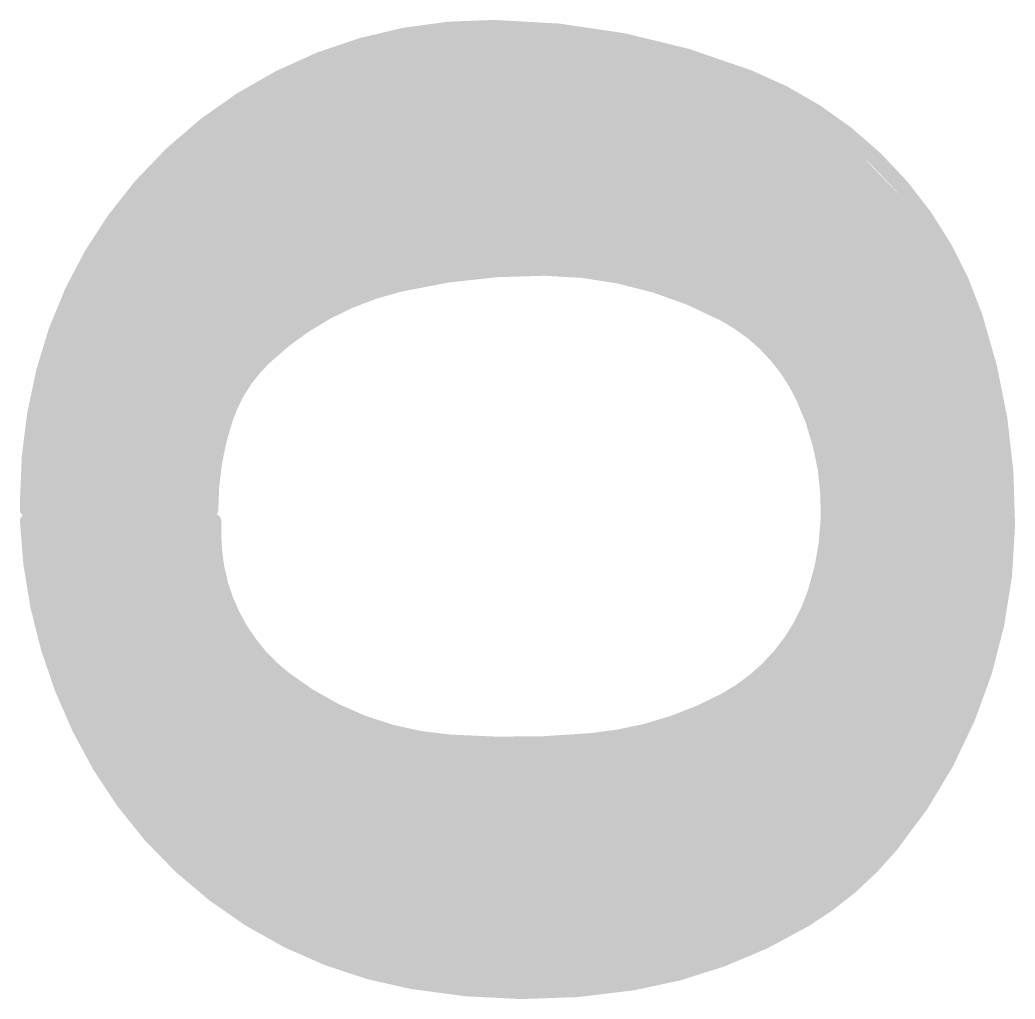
# Model space of a CAD drawing. Extents: x -1.3 to 26.8, y -12.7 to 30.6.
# Drawn here: x 9.82 to 11.539, y 20.186 to 21.877 of the extents above; entities that cross this region are included whole.
import ezdxf

# ---------------------------------------------------------------- set-up
doc = ezdxf.new("R2010")
doc.units = 0
doc.layers.add('21', color=41, linetype='CONTINUOUS')

msp = doc.modelspace()

# ---------------------------------------------------------------- linework, layer by layer
at = {"layer": '21'}
for points, const_width in [([(10.6375, 21.8643, 0.2195), (10.0279, 21.59)], 0.0254), ([(11.0795, 21.778, 0.092), (10.6375, 21.8643)], 0.0254), ([(10.6376, 21.8706, 1), (10.6374, 21.858)], 0.0127), ([(10.6374, 21.858, 1), (10.6376, 21.8706)], 0.0127), ([(10.6409, 21.8554, 1), (10.6393, 21.8428)], 0.0127), ([(10.6409, 21.8428, 1), (10.6393, 21.8554)], 0.0127), ([(10.6003, 21.8504, 1), (10.6003, 21.8377)], 0.0127), ([(10.6824, 21.8377, 1), (10.6824, 21.8504)], 0.0127), ([(10.416, 21.825, 1), (10.416, 21.8122)], 0.0127), ([(10.4208, 21.8274, 1), (10.4224, 21.8148)], 0.0127), ([(10.4242, 21.8153, 1), (10.419, 21.8269)], 0.0127), ([(10.8526, 21.8298, 1), (10.8492, 21.8176)], 0.0127), ([(10.8501, 21.8174, 1), (10.8517, 21.83)], 0.0127), ([(10.8692, 21.8122, 1), (10.8692, 21.825)], 0.0127), ([(10.359, 21.7996, 1), (10.359, 21.7869)], 0.0127), ([(10.9604, 21.7869, 1), (10.9604, 21.7996)], 0.0127), ([(11.4706, 21.3639, 0.2224), (11.0795, 21.778)], 0.0254), ([(11.0818, 21.7839, 1), (11.0772, 21.7721)], 0.0127), ([(11.0772, 21.7721, 1), (11.0818, 21.7839)], 0.0127), ([(10.3019, 21.7742, 1), (10.3019, 21.7614)], 0.0127), ([(11.0517, 21.7614, 1), (11.0517, 21.7742)], 0.0127), ([(10.2449, 21.7488, 1), (10.2449, 21.736)], 0.0127), ([(11.1007, 21.7605, 1), (11.0939, 21.7497)], 0.0127), ([(11.0956, 21.749, 1), (11.099, 21.7612)], 0.0127), ([(11.1175, 21.736, 1), (11.1175, 21.7488)], 0.0127), ([(10.1879, 21.7234, 1), (10.1879, 21.7107)], 0.0127), ([(10.1853, 21.7228, 1), (10.1905, 21.7112)], 0.0127), ([(10.192, 21.7122, 1), (10.1838, 21.7218)], 0.0127), ([(11.158, 21.7107, 1), (11.158, 21.7234)], 0.0127), ([(10.1584, 21.698, 1), (10.1584, 21.6852)], 0.0127), ([(11.1984, 21.6852, 1), (11.1984, 21.698)], 0.0127), ([(11.2314, 21.6782, 1), (11.2222, 21.6694)], 0.0127), ([(10.1288, 21.6726, 1), (10.1288, 21.6598)], 0.0127), ([(11.2234, 21.6684, 1), (11.2302, 21.6792)], 0.0127), ([(11.2341, 21.6598, 1), (11.2341, 21.6726)], 0.0127), ([(10.0993, 21.6472, 1), (10.0993, 21.6345)], 0.0127), ([(11.2584, 21.6345, 1), (11.2584, 21.6472)], 0.0127), ([(10.0568, 21.6126, 1), (10.065, 21.603)], 0.0127), ([(10.0661, 21.6042, 1), (10.0557, 21.6114)], 0.0127), ([(10.0697, 21.6218, 1), (10.0697, 21.609)], 0.0127), ([(11.2827, 21.609, 1), (11.2827, 21.6218)], 0.0127), ([(10.0279, 21.59, 0.1172), (9.8603, 21.27)], 0.0254), ([(10.0231, 21.5942, 1), (10.0327, 21.5858)], 0.0127), ([(10.0327, 21.5858, 1), (10.0231, 21.5942)], 0.0127), ([(10.0486, 21.5964, 1), (10.0486, 21.5836)], 0.0127), ([(11.307, 21.5836, 1), (11.307, 21.5964)], 0.0127), ([(10.031, 21.571, 1), (10.031, 21.5583)], 0.0127), ([(11.3313, 21.5583, 1), (11.3313, 21.571)], 0.0127), ([(11.3463, 21.5581, 1), (11.3359, 21.5507)], 0.0127), ([(10.0134, 21.5456, 1), (10.0134, 21.5328)], 0.0127), ([(11.3365, 21.55, 1), (11.3457, 21.5588)], 0.0127), ([(11.3518, 21.5328, 1), (11.3518, 21.5456)], 0.0127), ([(9.9958, 21.5202, 1), (9.9958, 21.5074)], 0.0127), ([(11.3697, 21.5074, 1), (11.3697, 21.5202)], 0.0127), ([(9.9783, 21.4948, 1), (9.9783, 21.4821)], 0.0127), ([(11.3876, 21.4821, 1), (11.3876, 21.4948)], 0.0127), ([(9.9607, 21.4694, 1), (9.9607, 21.4566)], 0.0127), ([(10.6477, 21.4669, 1), (10.6477, 21.4541)], 0.0127), ([(10.6485, 21.4542, 1), (10.6469, 21.4668)], 0.0127), ([(10.794, 21.4667, 1), (10.791, 21.4543)], 0.0127), ([(10.7925, 21.4541, 1), (10.7925, 21.4669)], 0.0127), ([(11.4055, 21.4566, 1), (11.4055, 21.4694)], 0.0127), ([(9.9431, 21.444, 1), (9.9431, 21.4312)], 0.0127), ([(10.4513, 21.4414, 1), (10.4529, 21.4288)], 0.0127), ([(10.4548, 21.4293, 1), (10.4494, 21.4409)], 0.0127), ([(10.7264, 21.4478, 0.0602), (10.475, 21.4198)], 0.0254), ([(10.4714, 21.4312, 1), (10.4714, 21.444)], 0.0127), ([(11.0363, 21.369, 0.1204), (10.7264, 21.4478)], 0.0254), ([(10.7265, 21.4541, 1), (10.7263, 21.4415)], 0.0127), ([(10.7263, 21.4415, 1), (10.7265, 21.4541)], 0.0127), ([(10.8871, 21.444, 1), (10.8871, 21.4312)], 0.0127), ([(11.4258, 21.4448, 1), (11.4138, 21.4406)], 0.0127), ([(11.4146, 21.439, 1), (11.425, 21.4464)], 0.0127), ([(11.4215, 21.4312, 1), (11.4215, 21.444)], 0.0127), ([(10.475, 21.4198, 0.1342), (10.2413, 21.2928)], 0.0254), ([(10.4735, 21.426, 1), (10.4765, 21.4136)], 0.0127), ([(10.4765, 21.4136, 1), (10.4735, 21.426)], 0.0127), ([(10.9525, 21.4282, 1), (10.9473, 21.4166)], 0.0127), ([(10.9484, 21.4162, 1), (10.9514, 21.4286)], 0.0127), ([(9.9186, 21.4133, 1), (9.929, 21.4061)], 0.0127), ([(9.9298, 21.4076, 1), (9.9178, 21.4118)], 0.0127), ([(9.9255, 21.4186, 1), (9.9255, 21.4059)], 0.0127), ([(10.4025, 21.4059, 1), (10.4025, 21.4186)], 0.0127), ([(10.9726, 21.4186, 1), (10.9726, 21.4059)], 0.0127), ([(11.4302, 21.4059, 1), (11.4302, 21.4186)], 0.0127), ([(9.9159, 21.3932, 1), (9.9159, 21.3804)], 0.0127), ([(10.3475, 21.3804, 1), (10.3475, 21.3932)], 0.0127), ([(11.0292, 21.3932, 1), (11.0292, 21.3804)], 0.0127), ([(11.4389, 21.3804, 1), (11.4389, 21.3932)], 0.0127), ([(11.1735, 21.2242, 0.1633), (11.0363, 21.369)], 0.0254), ([(11.0393, 21.3746, 1), (11.0333, 21.3634)], 0.0127), ([(11.0333, 21.3634, 1), (11.0393, 21.3746)], 0.0127), ([(11.0791, 21.3708, 1), (11.0697, 21.3622)], 0.0127), ([(11.0718, 21.3607, 1), (11.077, 21.3723)], 0.0127), ([(11.5265, 21.0033, 0.083), (11.4706, 21.3639)], 0.0254), ([(11.4766, 21.3659, 1), (11.4646, 21.3619)], 0.0127), ([(9.9072, 21.3678, 1), (9.9072, 21.355)], 0.0127), ([(10.2843, 21.3647, 1), (10.2897, 21.3531)], 0.0127), ([(10.2916, 21.3545, 1), (10.2824, 21.3633)], 0.0127), ([(10.2924, 21.355, 1), (10.2924, 21.3678)], 0.0127), ([(11.079, 21.3678, 1), (11.079, 21.355)], 0.0127), ([(11.4476, 21.355, 1), (11.4476, 21.3678)], 0.0127), ([(11.4646, 21.3619, 1), (11.4766, 21.3659)], 0.0127), ([(9.8985, 21.3424, 1), (9.8985, 21.3297)], 0.0127), ([(10.2648, 21.3297, 1), (10.2648, 21.3424)], 0.0127), ([(11.1021, 21.3424, 1), (11.1021, 21.3297)], 0.0127), ([(11.4563, 21.3297, 1), (11.4563, 21.3424)], 0.0127), ([(9.8897, 21.317, 1), (9.8897, 21.3042)], 0.0127), ([(10.2402, 21.3042, 1), (10.2402, 21.317)], 0.0127), ([(11.1252, 21.317, 1), (11.1252, 21.3042)], 0.0127), ([(11.465, 21.3042, 1), (11.465, 21.317)], 0.0127), ([(9.881, 21.2916, 1), (9.881, 21.2788)], 0.0127), ([(10.2413, 21.2928, 0.1209), (10.1752, 21.1887)], 0.0254), ([(10.2155, 21.2788, 1), (10.2155, 21.2916)], 0.0127), ([(10.2369, 21.2974, 1), (10.2457, 21.2882)], 0.0127), ([(10.2457, 21.2882, 1), (10.2369, 21.2974)], 0.0127), ([(11.1483, 21.2916, 1), (11.1483, 21.2788)], 0.0127), ([(11.4737, 21.2788, 1), (11.4737, 21.2916)], 0.0127), ([(9.8603, 21.27, 0.0624), (9.8323, 21.0464)], 0.0254), ([(9.8541, 21.2716, 1), (9.8665, 21.2684)], 0.0127), ([(9.8665, 21.2684, 1), (9.8541, 21.2716)], 0.0127), ([(10.1986, 21.2769, 1), (10.2078, 21.2681)], 0.0127), ([(10.2088, 21.2695, 1), (10.1976, 21.2755)], 0.0127), ([(9.8742, 21.2463, 1), (9.8616, 21.2479)], 0.0127), ([(9.8723, 21.2662, 1), (9.8723, 21.2535)], 0.0127), ([(10.1964, 21.2535, 1), (10.1964, 21.2662)], 0.0127), ([(11.1714, 21.2662, 1), (11.1714, 21.2535)], 0.0127), ([(11.182, 21.2567, 1), (11.17, 21.2527)], 0.0127), ([(11.1713, 21.2504, 1), (11.1807, 21.259)], 0.0127), ([(11.4896, 21.2579, 1), (11.477, 21.2567)], 0.0127), ([(11.4773, 21.2552, 1), (11.4893, 21.2594)], 0.0127), ([(11.4824, 21.2535, 1), (11.4824, 21.2662)], 0.0127), ([(9.8663, 21.2408, 1), (9.8663, 21.228)], 0.0127), ([(9.8619, 21.2492, 1), (9.8739, 21.245)], 0.0127), ([(10.1827, 21.228, 1), (10.1827, 21.2408)], 0.0127), ([(11.1829, 21.2408, 1), (11.1829, 21.228)], 0.0127), ([(11.4856, 21.228, 1), (11.4856, 21.2408)], 0.0127), ([(9.8631, 21.2154, 1), (9.8631, 21.2026)], 0.0127), ([(10.169, 21.2026, 1), (10.169, 21.2154)], 0.0127), ([(11.1938, 20.889, 0.1897), (11.1735, 21.2242)], 0.0254), ([(11.1793, 21.2269, 1), (11.1677, 21.2215)], 0.0127), ([(11.1677, 21.2215, 1), (11.1793, 21.2269)], 0.0127), ([(11.1915, 21.2154, 1), (11.1915, 21.2026)], 0.0127), ([(11.4882, 21.2026, 1), (11.4882, 21.2154)], 0.0127), ([(9.8599, 21.19, 1), (9.8599, 21.1773)], 0.0127), ([(10.1752, 21.1887, 0.0828), (10.1498, 21.0312)], 0.0254), ([(10.1553, 21.1773, 1), (10.1553, 21.19)], 0.0127), ([(10.1692, 21.1907, 1), (10.1812, 21.1867)], 0.0127), ([(10.1812, 21.1867, 1), (10.1692, 21.1907)], 0.0127), ([(11.2001, 21.19, 1), (11.2001, 21.1773)], 0.0127), ([(11.4907, 21.1773, 1), (11.4907, 21.19)], 0.0127), ([(9.8566, 21.1646, 1), (9.8566, 21.1518)], 0.0127), ([(10.1561, 21.1729, 1), (10.1435, 21.1739)], 0.0127), ([(10.1442, 21.1764, 1), (10.1554, 21.1704)], 0.0127), ([(10.1485, 21.1518, 1), (10.1485, 21.1646)], 0.0127), ([(11.2087, 21.1646, 1), (11.2087, 21.1518)], 0.0127), ([(11.4933, 21.1518, 1), (11.4933, 21.1646)], 0.0127), ([(9.8534, 21.1392, 1), (9.8534, 21.1264)], 0.0127), ([(10.1464, 21.1264, 1), (10.1464, 21.1392)], 0.0127), ([(11.2172, 21.1392, 1), (11.2172, 21.1264)], 0.0127), ([(11.4959, 21.1264, 1), (11.4959, 21.1392)], 0.0127), ([(9.8502, 21.1138, 1), (9.8502, 21.1011)], 0.0127), ([(10.1443, 21.1011, 1), (10.1443, 21.1138)], 0.0127), ([(11.2258, 21.1138, 1), (11.2258, 21.1011)], 0.0127), ([(11.4984, 21.1011, 1), (11.4984, 21.1138)], 0.0127), ([(9.847, 21.0884, 1), (9.847, 21.0756)], 0.0127), ([(10.1422, 21.0756, 1), (10.1422, 21.0884)], 0.0127), ([(11.2344, 21.0884, 1), (11.2344, 21.0756)], 0.0127), ([(11.2433, 21.0736, 1), (11.2307, 21.0752)], 0.0127), ([(11.501, 21.0756, 1), (11.501, 21.0884)], 0.0127), ([(9.8438, 21.063, 1), (9.8438, 21.0502)], 0.0127), ([(10.1401, 21.0502, 1), (10.1401, 21.063)], 0.0127), ([(11.2347, 21.063, 1), (11.2347, 21.0502)], 0.0127), ([(11.231, 21.0724, 1), (11.243, 21.0764)], 0.0127), ([(11.5036, 21.0502, 1), (11.5036, 21.063)], 0.0127), ([(9.8386, 21.0464, 1), (9.826, 21.0464)], 0.0127), ([(9.826, 21.0464, 1), (9.8386, 21.0464)], 0.0127), ([(9.8426, 21.0527, 1), (9.8424, 21.0401)], 0.0127), ([(9.8362, 21.0472, 1), (9.8488, 21.0456)], 0.0127), ([(10.1461, 21.0515, 1), (10.1334, 21.0515)], 0.0127), ([(10.1334, 21.052, 1), (10.146, 21.051)], 0.0127), ([(10.1396, 21.0351, 1), (10.1398, 21.0477)], 0.0127), ([(9.8323, 21.0376, 1), (9.8323, 21.0249)], 0.0127), ([(9.826, 21.0312, 1), (9.8386, 21.0312)], 0.0127), ([(10.1334, 21.0414, 1), (10.1461, 21.0414)], 0.0127), ([(10.1435, 21.0312, 1), (10.1561, 21.0312)], 0.0127), ([(10.1498, 21.0249, 1), (10.1498, 21.0376)], 0.0127), ([(11.2315, 21.0376, 1), (11.2315, 21.0249)], 0.0127), ([(11.5061, 21.0249, 1), (11.5061, 21.0376)], 0.0127), ([(9.8323, 21.0173, 1), (9.8323, 21.0045)], 0.0127), ([(9.8323, 21.0109, 0.1246), (9.9568, 20.5892)], 0.0254), ([(9.8386, 21.0111, 1), (9.826, 21.0107)], 0.0127), ([(10.1613, 21.0109, 1), (10.1486, 21.0109)], 0.0127), ([(10.1549, 21.0045, 1), (10.1549, 21.0173)], 0.0127), ([(11.2283, 21.0122, 1), (11.2283, 20.9994)], 0.0127), ([(11.3259, 20.4521, 0.1703), (11.5265, 21.0033)], 0.0254), ([(11.515, 21.0049, 1), (11.5024, 21.0067)], 0.0127), ([(11.5087, 20.9994, 1), (11.5087, 21.0122)], 0.0127), ([(11.5328, 21.0032, 1), (11.5202, 21.0034)], 0.0127), ([(9.8463, 20.9855, 1), (9.8337, 20.9855)], 0.0127), ([(9.845, 21.0046, 1), (9.845, 20.9918)], 0.0127), ([(9.8509, 20.9959, 1), (9.8391, 21.0005)], 0.0127), ([(10.1434, 20.9991, 1), (10.1308, 20.9973)], 0.0127), ([(10.1371, 20.9918, 1), (10.1371, 21.0046)], 0.0127), ([(10.1549, 20.988, 0.2316), (10.2768, 20.7391)], 0.0254), ([(10.1612, 20.988, 1), (10.1486, 20.988)], 0.0127), ([(11.5024, 21.0052, 1), (11.515, 21.0064)], 0.0127), ([(11.5202, 21.0034, 1), (11.5328, 21.0032)], 0.0127), ([(9.8341, 20.9878, 1), (9.8459, 20.9832)], 0.0127), ([(9.8463, 20.9812, 1), (9.8337, 20.9796)], 0.0127), ([(9.84, 20.9868, 1), (9.84, 20.974)], 0.0127), ([(9.8337, 20.9804, 1), (9.8463, 20.9804)], 0.0127), ([(10.1395, 20.974, 1), (10.1395, 20.9868)], 0.0127), ([(10.1486, 20.988, 1), (10.1613, 20.988)], 0.0127), ([(11.2251, 20.9868, 1), (11.2251, 20.974)], 0.0127), ([(11.5053, 20.974, 1), (11.5053, 20.9868)], 0.0127), ([(9.8431, 20.9614, 1), (9.8431, 20.9487)], 0.0127), ([(10.143, 20.9487, 1), (10.143, 20.9614)], 0.0127), ([(11.2218, 20.9614, 1), (11.2218, 20.9487)], 0.0127), ([(11.5018, 20.9487, 1), (11.5018, 20.9614)], 0.0127), ([(9.8461, 20.936, 1), (9.8461, 20.9232)], 0.0127), ([(10.1465, 20.9232, 1), (10.1465, 20.936)], 0.0127), ([(11.2186, 20.936, 1), (11.2186, 20.9232)], 0.0127), ([(11.4984, 20.9232, 1), (11.4984, 20.936)], 0.0127), ([(9.8492, 20.9106, 1), (9.8492, 20.8978)], 0.0127), ([(10.15, 20.8978, 1), (10.15, 20.9106)], 0.0127), ([(11.2154, 20.9106, 1), (11.2154, 20.8978)], 0.0127), ([(11.4949, 20.8978, 1), (11.4949, 20.9106)], 0.0127), ([(10.158, 20.8895, 1), (10.1468, 20.8833)], 0.0127), ([(11.0363, 20.701, 0.1942), (11.1938, 20.889)], 0.0254), ([(11.1878, 20.891, 1), (11.1998, 20.887)], 0.0127), ([(11.1998, 20.887, 1), (11.1878, 20.891)], 0.0127), ([(11.2078, 20.8948, 1), (11.2204, 20.8932)], 0.0127), ([(11.2195, 20.8907, 1), (11.2087, 20.8973)], 0.0127), ([(9.8522, 20.8852, 1), (9.8522, 20.8725)], 0.0127), ([(10.1461, 20.8855, 1), (10.1587, 20.8873)], 0.0127), ([(10.1566, 20.8725, 1), (10.1566, 20.8852)], 0.0127), ([(11.2048, 20.8852, 1), (11.2048, 20.8725)], 0.0127), ([(11.4915, 20.8725, 1), (11.4915, 20.8852)], 0.0127), ([(9.8553, 20.8598, 1), (9.8553, 20.847)], 0.0127), ([(10.1706, 20.847, 1), (10.1706, 20.8598)], 0.0127), ([(11.1893, 20.8598, 1), (11.1893, 20.847)], 0.0127), ([(11.4881, 20.847, 1), (11.4881, 20.8598)], 0.0127), ([(9.8634, 20.8359, 1), (9.852, 20.8303)], 0.0127), ([(9.8514, 20.8323, 1), (9.864, 20.8339)], 0.0127), ([(9.8602, 20.8344, 1), (9.8602, 20.8216)], 0.0127), ([(10.1847, 20.8216, 1), (10.1847, 20.8344)], 0.0127), ([(11.1737, 20.8344, 1), (11.1737, 20.8216)], 0.0127), ([(11.4846, 20.8216, 1), (11.4846, 20.8344)], 0.0127), ([(9.8728, 20.809, 1), (9.8728, 20.7963)], 0.0127), ([(10.1987, 20.7963, 1), (10.1987, 20.809)], 0.0127), ([(11.1582, 20.809, 1), (11.1582, 20.7963)], 0.0127), ([(11.4812, 20.7963, 1), (11.4812, 20.809)], 0.0127), ([(9.8855, 20.7836, 1), (9.8855, 20.7708)], 0.0127), ([(10.2221, 20.7721, 1), (10.2147, 20.7619)], 0.0127), ([(10.2128, 20.7708, 1), (10.2128, 20.7836)], 0.0127), ([(10.2128, 20.7639, 1), (10.224, 20.7701)], 0.0127), ([(11.1426, 20.7836, 1), (11.1426, 20.7708)], 0.0127), ([(11.4777, 20.7708, 1), (11.4777, 20.7836)], 0.0127), ([(9.8981, 20.7582, 1), (9.8981, 20.7454)], 0.0127), ([(10.2393, 20.7454, 1), (10.2393, 20.7582)], 0.0127), ([(11.1271, 20.7582, 1), (11.1271, 20.7454)], 0.0127), ([(11.4743, 20.7454, 1), (11.4743, 20.7582)], 0.0127), ([(10.2768, 20.7391, 0.1478), (10.5613, 20.6299)], 0.0254), ([(10.2807, 20.7441, 1), (10.2729, 20.7341)], 0.0127), ([(10.2729, 20.7341, 1), (10.2807, 20.7441)], 0.0127), ([(9.9107, 20.7328, 1), (9.9107, 20.7201)], 0.0127), ([(10.2743, 20.7201, 1), (10.2743, 20.7328)], 0.0127), ([(11.1046, 20.7272, 1), (11.1154, 20.7206)], 0.0127), ([(11.1115, 20.7328, 1), (11.1115, 20.7201)], 0.0127), ([(11.1129, 20.7183, 1), (11.1071, 20.7295)], 0.0127), ([(11.4709, 20.7201, 1), (11.4709, 20.7328)], 0.0127), ([(9.9233, 20.7074, 1), (9.9233, 20.6946)], 0.0127), ([(10.3093, 20.6946, 1), (10.3093, 20.7074)], 0.0127), ([(10.8077, 20.6324, 0.0995), (11.0363, 20.701)], 0.0254), ([(11.0333, 20.7066, 1), (11.0393, 20.6954)], 0.0127), ([(11.0393, 20.6954, 1), (11.0333, 20.7066)], 0.0127), ([(11.0663, 20.7074, 1), (11.0663, 20.6946)], 0.0127), ([(11.4618, 20.707, 1), (11.4744, 20.7052)], 0.0127), ([(11.4735, 20.7027, 1), (11.4627, 20.7095)], 0.0127), ([(11.4649, 20.6946, 1), (11.4649, 20.7074)], 0.0127), ([(9.9359, 20.682, 1), (9.9359, 20.6692)], 0.0127), ([(10.3328, 20.6916, 1), (10.3276, 20.68)], 0.0127), ([(10.3265, 20.6807, 1), (10.3339, 20.6909)], 0.0127), ([(10.3531, 20.6692, 1), (10.3531, 20.682)], 0.0127), ([(11.0178, 20.682, 1), (11.0178, 20.6692)], 0.0127), ([(11.449, 20.6692, 1), (11.449, 20.682)], 0.0127), ([(11.0004, 20.6736, 1), (11.0062, 20.6624)], 0.0127), ([(11.0053, 20.662, 1), (11.0013, 20.674)], 0.0127), ([(9.9485, 20.6566, 1), (9.9485, 20.6439)], 0.0127), ([(10.4101, 20.6439, 1), (10.4101, 20.6566)], 0.0127), ([(10.4228, 20.6513, 1), (10.4204, 20.6389)], 0.0127), ([(10.419, 20.6393, 1), (10.4242, 20.6509)], 0.0127), ([(10.9487, 20.6566, 1), (10.9487, 20.6439)], 0.0127), ([(11.4332, 20.6439, 1), (11.4332, 20.6566)], 0.0127), ([(9.9611, 20.6312, 1), (9.9611, 20.6184)], 0.0127), ([(10.5307, 20.6184, 1), (10.5307, 20.6312)], 0.0127), ([(10.5613, 20.6299, 0.0416), (10.8077, 20.6324)], 0.0254), ([(10.5618, 20.6362, 1), (10.5608, 20.6236)], 0.0127), ([(10.5608, 20.6236, 1), (10.5618, 20.6362)], 0.0127), ([(10.8071, 20.6387, 1), (10.8083, 20.6261)], 0.0127), ([(10.8083, 20.6261, 1), (10.8071, 20.6387)], 0.0127), ([(10.85, 20.6312, 1), (10.85, 20.6184)], 0.0127), ([(10.8844, 20.6359, 1), (10.8884, 20.6239)], 0.0127), ([(10.8873, 20.6236, 1), (10.8855, 20.6362)], 0.0127), ([(11.4173, 20.6184, 1), (11.4173, 20.6312)], 0.0127), ([(10.5717, 20.6235, 1), (10.5713, 20.6109)], 0.0127), ([(10.5703, 20.611, 1), (10.5727, 20.6234)], 0.0127), ([(10.7585, 20.6184, 1), (10.7603, 20.6058)], 0.0127), ([(10.7592, 20.6058, 1), (10.7596, 20.6184)], 0.0127), ([(9.9737, 20.6058, 1), (9.9737, 20.593)], 0.0127), ([(11.4014, 20.593, 1), (11.4014, 20.6058)], 0.0127), ([(9.9568, 20.5892, 0.2183), (10.4953, 20.2159)], 0.0254), ([(9.9623, 20.5924, 1), (9.9513, 20.586)], 0.0127), ([(9.9513, 20.586, 1), (9.9623, 20.5924)], 0.0127), ([(9.9863, 20.5804, 1), (9.9863, 20.5677)], 0.0127), ([(11.3855, 20.5677, 1), (11.3855, 20.5804)], 0.0127), ([(9.9989, 20.555, 1), (9.9989, 20.5422)], 0.0127), ([(11.3697, 20.5422, 1), (11.3697, 20.555)], 0.0127), ([(10.0115, 20.5296, 1), (10.0115, 20.5168)], 0.0127), ([(11.3538, 20.5168, 1), (11.3538, 20.5296)], 0.0127), ([(10.0242, 20.5042, 1), (10.0242, 20.4915)], 0.0127), ([(10.0293, 20.5003, 1), (10.0215, 20.4903)], 0.0127), ([(10.0197, 20.4925, 1), (10.0311, 20.4981)], 0.0127), ([(11.3379, 20.4915, 1), (11.3379, 20.5042)], 0.0127), ([(10.0546, 20.4788, 1), (10.0546, 20.466)], 0.0127), ([(11.3221, 20.466, 1), (11.3221, 20.4788)], 0.0127), ([(11.176, 20.3225, 0.0859), (11.3259, 20.4521)], 0.0254), ([(11.3308, 20.4481, 1), (11.321, 20.4561)], 0.0127), ([(10.0869, 20.4534, 1), (10.0869, 20.4407)], 0.0127), ([(11.3062, 20.4407, 1), (11.3062, 20.4534)], 0.0127), ([(11.321, 20.4561, 1), (11.3308, 20.4481)], 0.0127), ([(10.1193, 20.428, 1), (10.1193, 20.4153)], 0.0127), ([(11.2849, 20.425, 1), (11.2957, 20.4182)], 0.0127), ([(11.2937, 20.4163, 1), (11.2869, 20.4269)], 0.0127), ([(11.2903, 20.4153, 1), (11.2903, 20.428)], 0.0127), ([(10.1516, 20.4026, 1), (10.1516, 20.3898)], 0.0127), ([(11.2508, 20.3898, 1), (11.2508, 20.4026)], 0.0127), ([(10.184, 20.3772, 1), (10.184, 20.3645)], 0.0127), ([(11.2113, 20.3645, 1), (11.2113, 20.3772)], 0.0127), ([(10.2163, 20.3518, 1), (10.2163, 20.3391)], 0.0127), ([(11.1718, 20.3391, 1), (11.1718, 20.3518)], 0.0127), ([(10.2487, 20.3264, 1), (10.2487, 20.3136)], 0.0127), ([(10.8788, 20.2133, 0.0949), (11.176, 20.3225)], 0.0254), ([(11.1323, 20.3136, 1), (11.1323, 20.3264)], 0.0127), ([(11.1727, 20.3279, 1), (11.1793, 20.3171)], 0.0127), ([(11.1793, 20.3171, 1), (11.1727, 20.3279)], 0.0127), ([(10.281, 20.301, 1), (10.281, 20.2883)], 0.0127), ([(10.2986, 20.2881, 1), (10.2958, 20.2757)], 0.0127), ([(10.2933, 20.2769, 1), (10.3011, 20.2869)], 0.0127), ([(11.0927, 20.2883, 1), (11.0927, 20.301)], 0.0127), ([(10.3528, 20.2756, 1), (10.3528, 20.2629)], 0.0127), ([(11.0532, 20.2629, 1), (11.0532, 20.2756)], 0.0127), ([(11.038, 20.2669, 1), (11.0448, 20.2563)], 0.0127), ([(11.0424, 20.2553, 1), (11.0404, 20.2679)], 0.0127), ([(10.4638, 20.2502, 1), (10.4638, 20.2374)], 0.0127), ([(10.928, 20.2374, 1), (10.928, 20.2502)], 0.0127), ([(10.4953, 20.2159, 0.0851), (10.8788, 20.2133)], 0.0254), ([(10.4964, 20.2222, 1), (10.4942, 20.2096)], 0.0127), ([(10.4942, 20.2096, 1), (10.4964, 20.2222)], 0.0127), ([(10.5749, 20.2248, 1), (10.5749, 20.2121)], 0.0127), ([(10.7662, 20.2121, 1), (10.7662, 20.2248)], 0.0127), ([(10.8778, 20.2196, 1), (10.8798, 20.207)], 0.0127), ([(10.8798, 20.207, 1), (10.8778, 20.2196)], 0.0127), ([(10.6518, 20.2069, 1), (10.6538, 20.1943)], 0.0127), ([(10.6514, 20.1944, 1), (10.6542, 20.2068)], 0.0127)]:
    msp.add_lwpolyline(points, format="xyb", dxfattribs=dict(at, const_width=const_width))
at = {"layer": '21', "const_width": 0.0254}
for points in [[(10.4216, 21.8211), (10.6401, 21.8491)], [(10.6401, 21.8491), (10.8509, 21.8237)], [(10.6003, 21.844), (10.6824, 21.844)], [(10.1879, 21.717), (10.4216, 21.8211)], [(10.416, 21.8186), (10.8692, 21.8186)], [(10.8509, 21.8237), (11.0973, 21.7551)], [(10.359, 21.7932), (10.9604, 21.7932)], [(10.3019, 21.7678), (11.0517, 21.7678)], [(10.2449, 21.7424), (11.1175, 21.7424)], [(11.0973, 21.7551), (11.2268, 21.6738)], [(10.0609, 21.6078), (10.1879, 21.717)], [(10.1879, 21.717), (11.158, 21.717)], [(10.1584, 21.6916), (11.1984, 21.6916)], [(11.2268, 21.6738), (11.3411, 21.5544)], [(10.1288, 21.6662), (11.2341, 21.6662)], [(10.0993, 21.6408), (11.2584, 21.6408)], [(9.9238, 21.4097), (10.0609, 21.6078)], [(10.0697, 21.6154), (11.2827, 21.6154)], [(10.0486, 21.59), (11.307, 21.59)], [(10.031, 21.5646), (11.3313, 21.5646)], [(11.3411, 21.5544), (11.4198, 21.4427)], [(10.0134, 21.5392), (11.3518, 21.5392)], [(9.9958, 21.5138), (11.3697, 21.5138)], [(9.9783, 21.4884), (11.3876, 21.4884)], [(9.9607, 21.463), (11.4055, 21.463)], [(10.6477, 21.4605), (10.4521, 21.4351)], [(10.7925, 21.4605), (10.6477, 21.4605)], [(10.9499, 21.4224), (10.7925, 21.4605)], [(9.9431, 21.4376), (10.4714, 21.4376)], [(10.4521, 21.4351), (10.287, 21.3589)], [(10.8871, 21.4376), (11.4215, 21.4376)], [(11.4198, 21.4427), (11.4833, 21.2573)], [(11.0744, 21.3665), (10.9499, 21.4224)], [(9.8679, 21.2471), (9.9238, 21.4097)], [(9.9255, 21.4122), (10.4025, 21.4122)], [(10.9726, 21.4122), (11.4302, 21.4122)], [(9.9159, 21.3868), (10.3475, 21.3868)], [(11.0292, 21.3868), (11.4389, 21.3868)], [(11.176, 21.2547), (11.0744, 21.3665)], [(9.9072, 21.3614), (10.2924, 21.3614)], [(10.287, 21.3589), (10.2032, 21.2725)], [(11.079, 21.3614), (11.4476, 21.3614)], [(9.8985, 21.336), (10.2648, 21.336)], [(11.1021, 21.336), (11.4563, 21.336)], [(9.8897, 21.3106), (10.2402, 21.3106)], [(11.1252, 21.3106), (11.465, 21.3106)], [(9.881, 21.2852), (10.2155, 21.2852)], [(11.1483, 21.2852), (11.4737, 21.2852)], [(10.2032, 21.2725), (10.1498, 21.1734)], [(9.8425, 21.0464), (9.8679, 21.2471)], [(9.8723, 21.2598), (10.1964, 21.2598)], [(11.1714, 21.2598), (11.4824, 21.2598)], [(11.237, 21.0744), (11.176, 21.2547)], [(11.4833, 21.2573), (11.5087, 21.0058)], [(9.8663, 21.2344), (10.1827, 21.2344)], [(11.1829, 21.2344), (11.4856, 21.2344)], [(9.8631, 21.209), (10.169, 21.209)], [(11.1915, 21.209), (11.4882, 21.209)], [(9.8599, 21.1836), (10.1553, 21.1836)], [(11.2001, 21.1836), (11.4907, 21.1836)], [(9.8566, 21.1582), (10.1485, 21.1582)], [(10.1498, 21.1734), (10.1397, 21.0515)], [(11.2087, 21.1582), (11.4933, 21.1582)], [(9.8534, 21.1328), (10.1464, 21.1328)], [(11.2172, 21.1328), (11.4959, 21.1328)], [(9.8502, 21.1074), (10.1443, 21.1074)], [(11.2258, 21.1074), (11.4984, 21.1074)], [(9.847, 21.082), (10.1422, 21.082)], [(11.2141, 20.894), (11.237, 21.0744)], [(11.2344, 21.082), (11.501, 21.082)], [(9.8438, 21.0566), (10.1401, 21.0566)], [(11.2347, 21.0566), (11.5036, 21.0566)], [(9.8323, 21.0312), (9.8323, 21.0464)], [(10.1397, 21.0414), (9.8425, 21.0464)], [(10.1397, 21.0515), (10.1397, 21.0414)], [(10.1498, 21.0312), (9.8323, 21.0312)], [(11.2315, 21.0312), (11.5061, 21.0312)], [(9.8323, 21.0109), (10.1549, 21.0109)], [(10.1549, 21.0109), (10.1549, 20.988)], [(11.2283, 21.0058), (11.5087, 21.0058)], [(11.5087, 21.0058), (11.4681, 20.7061)], [(9.84, 20.9855), (9.845, 20.9982)], [(9.84, 20.9804), (9.84, 20.9855)], [(9.845, 20.9982), (10.1371, 20.9982)], [(10.1371, 20.9982), (10.1524, 20.8864)], [(9.8577, 20.8331), (9.84, 20.9804)], [(9.84, 20.9804), (10.1395, 20.9804)], [(11.2251, 20.9804), (11.5053, 20.9804)], [(9.8431, 20.955), (10.143, 20.955)], [(11.2218, 20.955), (11.5018, 20.955)], [(9.8461, 20.9296), (10.1465, 20.9296)], [(11.2186, 20.9296), (11.4984, 20.9296)], [(9.8492, 20.9042), (10.15, 20.9042)], [(11.2154, 20.9042), (11.4949, 20.9042)], [(10.1524, 20.8864), (10.2184, 20.767)], [(11.11, 20.7239), (11.2141, 20.894)], [(9.8522, 20.8788), (10.1566, 20.8788)], [(11.2048, 20.8788), (11.4915, 20.8788)], [(9.8553, 20.8534), (10.1706, 20.8534)], [(11.1893, 20.8534), (11.4881, 20.8534)], [(10.0254, 20.4953), (9.8577, 20.8331)], [(9.8602, 20.828), (10.1847, 20.828)], [(11.1737, 20.828), (11.4846, 20.828)], [(9.8728, 20.8026), (10.1987, 20.8026)], [(11.1582, 20.8026), (11.4812, 20.8026)], [(9.8855, 20.7772), (10.2128, 20.7772)], [(10.2184, 20.767), (10.3302, 20.6858)], [(11.1426, 20.7772), (11.4777, 20.7772)], [(9.8981, 20.7518), (10.2393, 20.7518)], [(11.1271, 20.7518), (11.4743, 20.7518)], [(9.9107, 20.7264), (10.2743, 20.7264)], [(11.0033, 20.668), (11.11, 20.7239)], [(11.1115, 20.7264), (11.4709, 20.7264)], [(9.9233, 20.701), (10.3093, 20.701)], [(11.0663, 20.701), (11.4649, 20.701)], [(11.4681, 20.7061), (11.2903, 20.4216)], [(10.3302, 20.6858), (10.4216, 20.6451)], [(9.9359, 20.6756), (10.3531, 20.6756)], [(10.8864, 20.6299), (11.0033, 20.668)], [(11.0178, 20.6756), (11.449, 20.6756)], [(9.9485, 20.6502), (10.4101, 20.6502)], [(10.4216, 20.6451), (10.5715, 20.6172)], [(10.9487, 20.6502), (11.4332, 20.6502)], [(9.9611, 20.6248), (10.5307, 20.6248)], [(10.7594, 20.6121), (10.8864, 20.6299)], [(10.85, 20.6248), (11.4173, 20.6248)], [(10.5715, 20.6172), (10.7594, 20.6121)], [(9.9737, 20.5994), (11.4014, 20.5994)], [(9.9863, 20.574), (11.3855, 20.574)], [(9.9989, 20.5486), (11.3697, 20.5486)], [(10.0115, 20.5232), (11.3538, 20.5232)], [(10.0242, 20.4978), (11.3379, 20.4978)], [(10.2972, 20.2819), (10.0254, 20.4953)], [(10.0546, 20.4724), (11.3221, 20.4724)], [(10.0869, 20.447), (11.3062, 20.447)], [(10.1193, 20.4216), (11.2903, 20.4216)], [(11.2903, 20.4216), (11.0414, 20.2616)], [(10.1516, 20.3962), (11.2508, 20.3962)], [(10.184, 20.3708), (11.2113, 20.3708)], [(10.2163, 20.3454), (11.1718, 20.3454)], [(10.2487, 20.32), (11.1323, 20.32)], [(10.281, 20.2946), (11.0927, 20.2946)], [(10.6528, 20.2006), (10.2972, 20.2819)], [(10.3528, 20.2692), (11.0532, 20.2692)], [(11.0414, 20.2616), (10.6528, 20.2006)], [(10.4638, 20.2438), (10.928, 20.2438)], [(10.5749, 20.2184), (10.7662, 20.2184)]]:
    msp.add_lwpolyline(points, dxfattribs=at)

doc.saveas('drawing.dxf')
